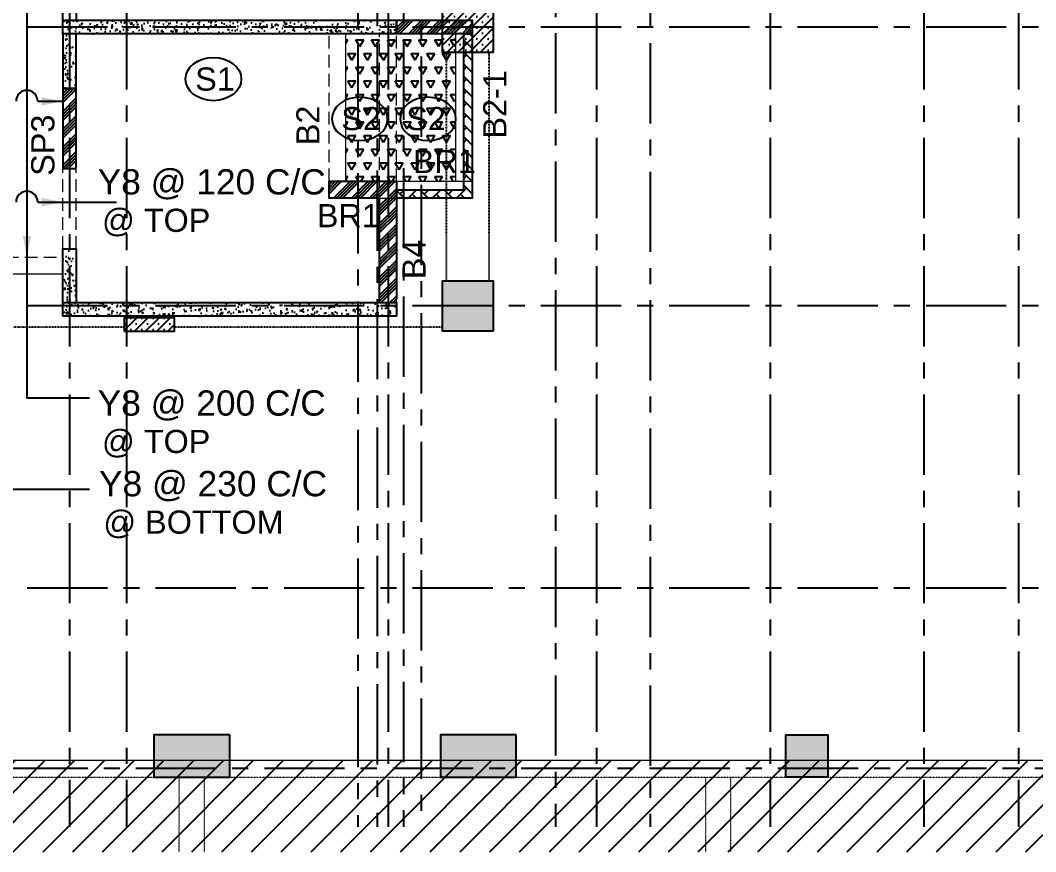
# Model space of a CAD drawing. Header units: inches. Extents: x 278200 to 407749, y -182622 to -96622.
# Drawn here: x 314131 to 326184, y -165749 to -155884 of the extents above; entities that cross this region are included whole.
import ezdxf

# ---------------------------------------------------------------- set-up
doc = ezdxf.new("R2010")
doc.units = ezdxf.units.IN
doc.header["$MEASUREMENT"] = 0
for name, pattern in [('CENTER', [50.8, 31.75, -6.35, 6.35, -6.35]), ('DASHED2', [9.525, 6.35, -3.175]), ('Hidden', [3, 2, -1])]:
    doc.linetypes.add(name, pattern=pattern)
for name, color, linetype in [('1', 8, 'Continuous'), ('160 R.C. WALL HAT', 8, 'Continuous'), ('160 R.C.WALL', 6, 'Continuous'), ('2', 5, 'Continuous'), ('AR-Column', 40, 'Continuous'), ('AR-Hidden', 251, 'DASHED2'), ('BAL. PARAPET WALL', 4, 'Continuous'), ('BEAM TEXT', 4, 'Continuous'), ('DIM', 251, 'Continuous'), ('GRID', 8, 'CENTER'), ('JKEC COL', 6, 'Continuous'), ('JKEC COL HAT', 2, 'Continuous'), ('NON S.WALL HATCH', 8, 'Continuous'), ('NON STRUC R.C.WALL', 6, 'Continuous'), ('NON.STRUC.R.C.WALLS', 1, 'Continuous'), ('PARAPET WALL', 4, 'Continuous'), ('SLAB ARROW', 5, 'Continuous'), ('SPANRAL BEAM', 3, 'Continuous'), ('SUNKEN', 8, 'Continuous')]:
    doc.layers.add(name, color=color, linetype=linetype)
for name, color, linetype, lineweight in [('BEAMS', 3, 'Continuous', 0), ('SLAB CIR', 1, 'Continuous', 25), ('SLAB REIN', 31, 'Continuous', 0), ('SLAB TXT', 3, 'Continuous', 0)]:
    doc.layers.add(name, color=color, linetype=linetype, lineweight=lineweight)
doc.styles.add('T200', font='sanss___.ttf', dxfattribs={"height": 275})
doc.styles.add('T300', font='sanss___.ttf', dxfattribs={"height": 350})
pattern_1 = [(45, (2626358.34, -262274.72), (-106.066017, 106.066017), []), (45, (2626393.7, -262274.72), (-106.066017, 106.066017), []), (45, (2626429.05, -262274.72), (-106.066017, 106.066017), []), (45, (2626464.41, -262274.72), (-106.066017, 106.066017), [])]
pattern_2 = [(50, (2487104.82, 79712.12), (179.315046, -15.688034), [18.75, -206.25]), (355, (2487104.82, 79712.12), (-34.687833, 188.048033), [15, -165]), (100.4514445, (2487119.76, 79710.82), (144.627212, 172.359998), [15.935048, -175.285528]), (46.1842, (2487104.82, 79762.12), (266.810333, -41.37982), [28.125, -309.375]), (96.635635, (2487127.05, 79758.67), (233.665486, 243.52965), [23.902586, -262.92844]), (351.184164, (2487104.82, 79762.12), (233.665486, 243.52965), [22.5, -247.5]), (21, (2487129.82, 79749.62), (149.226763, -100.654723), [18.75, -206.25]), (326, (2487129.82, 79749.62), (60.828833, 181.287511), [15, -165]), (71.451445, (2487142.25, 79741.23), (210.055594, 80.632788), [15.935047, -175.285528]), (37.5, (2487104.816, 79712.12), (3.0399638, 83.2234635), [0, -163, 0, -167.5, 0, -165.625]), (7.5, (2487104.82, 79712.12), (65.7673844, 98.602928), [0, -95.5, 0, -159.25, 0, -63.125]), (327.5, (2487049.066, 79712.12), (133.455609, -5.638718), [0, -62.5, 0, -195, 0, -258.75]), (317.5, (2487024.07, 79712.12), (145.7965423, 25.0262456), [0, -81.25, 0, -129.5, 0, -183.75])]
pattern_3 = [(50, (2464819.82, 90702.12), (179.315046, -15.688034), [18.75, -206.25]), (355, (2464819.82, 90702.12), (-34.687833, 188.048033), [15, -165]), (100.4514445, (2464834.76, 90700.82), (144.627212, 172.359998), [15.935048, -175.285528]), (46.1842, (2464819.82, 90752.12), (266.810333, -41.37982), [28.125, -309.375]), (96.635635, (2464842.05, 90748.67), (233.665486, 243.52965), [23.902586, -262.92844]), (351.184164, (2464819.82, 90752.12), (233.665486, 243.52965), [22.5, -247.5]), (21, (2464844.82, 90739.62), (149.226763, -100.654723), [18.75, -206.25]), (326, (2464844.82, 90739.62), (60.828833, 181.287511), [15, -165]), (71.451445, (2464857.25, 90731.23), (210.055594, 80.632788), [15.935047, -175.285528]), (37.5, (2464819.816, 90702.12), (3.0399638, 83.2234635), [0, -163, 0, -167.5, 0, -165.625]), (7.5, (2464819.82, 90702.12), (65.7673844, 98.602928), [0, -95.5, 0, -159.25, 0, -63.125]), (327.5, (2464764.066, 90702.12), (133.455609, -5.638718), [0, -62.5, 0, -195, 0, -258.75]), (317.5, (2464739.07, 90702.12), (145.7965423, 25.0262456), [0, -81.25, 0, -129.5, 0, -183.75])]
pattern_4 = [(45, (-131825.64, 75915.45), (-66.29126, 66.29126), []), (45, (-131759.35, 75915.45), (-66.29126, 66.29126), [0, -93.75])]

# ---------------------------------------------------------------- blocks, each defined once
blk = doc.blocks.new('A$C2EF61270')
at = {"layer": '1'}
h = blk.add_hatch(dxfattribs=at)
h.set_pattern_fill('ANSI31', color=256, scale=2000)
h.set_pattern_definition([(45, (0, -1085.52), (-176.7767, 176.7767), [])])
h.paths.add_polyline_path([(0, 0), (63301, 0), (63301, -1086), (0, -1086)])
at = {"layer": 'JKEC COL HAT', "linetype": 'Continuous', "ltscale": 100}
h = blk.add_hatch(color=256, dxfattribs=at)
h.dxf.hatch_style = 1
h.paths.add_polyline_path([(23052, 300), (22151, 300), (22151, -200), (23052, -200)])
h = blk.add_hatch(color=256, dxfattribs=at)
h.dxf.hatch_style = 1
h.paths.add_polyline_path([(26451, 300), (25552, 300), (25552, -200), (26451, -200)])
h = blk.add_hatch(color=256, dxfattribs=at)
h.dxf.hatch_style = 1
h.paths.add_polyline_path([(30151, -200), (29652, -200), (29652, 300), (30151, 300)])
at = {"layer": 'BEAMS', "color": 4, "linetype": 'Continuous', "ltscale": 0.01}
blk.add_line((9751, 0), (63001, 0), dxfattribs=at)
at = {"layer": 'BEAMS', "linetype": 'Hidden', "ltscale": 0.01}
for p, q in [((9751, -200), (45400, -200)), ((22451, -1086), (22451, -200)), ((22751, -1086), (22751, -200)), ((28701, -1086), (28701, -200)), ((29001, -1086), (29001, -200))]:
    blk.add_line(p, q, dxfattribs=at)
at = {"layer": 'GRID', "ltscale": 30}
blk.add_line((64039, -100), (-2655, -100), dxfattribs=at)
at = {"layer": 'JKEC COL'}
for points in [[(23052, 300), (22151, 300), (22151, -200), (23052, -200)], [(26451, 300), (25552, 300), (25552, -200), (26451, -200)], [(30151, -200), (29652, -200), (29652, 300), (30151, 300)]]:
    blk.add_lwpolyline(points, close=True, dxfattribs=at)
blk = doc.blocks.new('A$C02A55DAE')
at = {"layer": 'NON S.WALL HATCH'}
h = blk.add_hatch(dxfattribs=at)
h.set_pattern_fill('SACNCR', color=256, scale=1000)
h.set_pattern_definition(pattern_4)
h.paths.add_polyline_path([(22427, -18480), (23027, -18480), (23027, -17880), (22427, -17880)])
h.paths.add_polyline_path([(22427, -15170), (23027, -15170), (23027, -14570), (22427, -14570)])
h.paths.add_polyline_path([(22427, -11500), (23027, -11500), (23027, -11860), (22427, -11860)])
h.paths.add_polyline_path([(34483, -18480), (33883, -18480), (33883, -17880), (34483, -17880)])
h.paths.add_polyline_path([(34483, -11260), (33883, -11260), (33883, -11860), (34483, -11860)])
edge = h.paths.add_edge_path()
edge.add_line((34435, -11860), (34435, -14570))
h = blk.add_hatch(dxfattribs=at)
h.set_pattern_fill('SACNCR', color=256, scale=1000)
h.set_pattern_definition(pattern_4)
h.paths.add_polyline_path([(34483, -14570), (33883, -14570), (33883, -15170), (34483, -15170)])
h = blk.add_hatch(dxfattribs=at)
h.set_pattern_fill('SACNCR', color=256, scale=1000)
h.set_pattern_definition(pattern_4)
h.paths.add_polyline_path([(30102, -18480), (30702, -18480), (30702, -18320), (30102, -18320)])
at = {"layer": 'AR-Column', "color": 4, "elevation": -29}
for points in [[(34483, -15170), (33883, -15170), (33883, -14570), (34483, -14570)], [(34483, -18480), (33883, -18480), (33883, -17880), (34483, -17880)], [(30102, -18480), (30702, -18480), (30702, -18320), (30102, -18320)]]:
    blk.add_lwpolyline(points, close=True, dxfattribs=at)
at = {"layer": 'AR-Hidden', "ltscale": 0.009}
for p, q in [((33930, -17880, -29), (33930, -15170, -29)), ((34435, -17880, -29), (34435, -15170, -29)), ((30102, -18430, -29), (26865, -18430, -29)), ((33883, -18430, -29), (30702, -18430, -29))]:
    blk.add_line(p, q, dxfattribs=at)

msp = doc.modelspace()

# ---------------------------------------------------------------- hatches: boundary and pattern name
at = {"layer": '160 R.C. WALL HAT'}
h = msp.add_hatch(dxfattribs=at)
h.set_pattern_fill('AR-CONC', color=256, scale=25)
h.set_pattern_definition(pattern_3)
h.paths.add_polyline_path([(314795.7, -155313.7), (314635.7, -155313.7), (314635.7, -155883.7), (314795.7, -155883.7)])
h = msp.add_hatch(dxfattribs=at)
h.set_pattern_fill('AR-CONC', color=256, scale=25)
h.set_pattern_definition([(50, (2493764.81, 79712.12), (179.315046, -15.688034), [18.75, -206.25]), (355, (2493764.81, 79712.12), (-34.687833, 188.048033), [15, -165]), (100.4514445, (2493779.76, 79710.82), (144.627212, 172.359998), [15.935048, -175.285528]), (46.1842, (2493764.81, 79762.12), (266.810333, -41.37982), [28.125, -309.375]), (96.635635, (2493787.05, 79758.67), (233.665486, 243.52965), [23.902586, -262.92844]), (351.184164, (2493764.81, 79762.12), (233.665486, 243.52965), [22.5, -247.5]), (21, (2493789.81, 79749.62), (149.226763, -100.654723), [18.75, -206.25]), (326, (2493789.81, 79749.62), (60.828833, 181.287511), [15, -165]), (71.451445, (2493802.25, 79741.23), (210.055594, 80.632788), [15.935047, -175.285528]), (37.5, (2493764.814, 79712.12), (3.0399638, 83.2234635), [0, -163, 0, -167.5, 0, -165.625]), (7.5, (2493764.81, 79712.12), (65.7673844, 98.602928), [0, -95.5, 0, -159.25, 0, -63.125]), (327.5, (2493709.064, 79712.12), (133.455609, -5.638718), [0, -62.5, 0, -195, 0, -258.75]), (317.5, (2493684.06, 79712.12), (145.7965423, 25.0262456), [0, -81.25, 0, -129.5, 0, -183.75])])
h.paths.add_polyline_path([(314635.7, -156043.7), (314635.7, -155883.7), (318595.7, -155883.7), (318595.7, -156043.7)])
h = msp.add_hatch(dxfattribs=at)
h.set_pattern_fill('AR-CONC', color=256, scale=25)
h.set_pattern_definition(pattern_3)
h.paths.add_polyline_path([(314795.7, -156693.7), (314635.7, -156693.7), (314635.7, -156043.7), (314795.7, -156043.7)])
h = msp.add_hatch(dxfattribs=at)
h.set_pattern_fill('AR-CONC', color=256, scale=25)
h.set_pattern_definition(pattern_2)
h.paths.add_polyline_path([(314795.7, -158593.7), (314635.7, -158593.7), (314635.7, -159233.7), (314795.7, -159233.7)])
h = msp.add_hatch(dxfattribs=at)
h.set_pattern_fill('AR-CONC', color=256, scale=25)
h.set_pattern_definition(pattern_2)
h.paths.add_polyline_path([(314635.7, -159393.7), (314635.7, -159233.7), (318595.7, -159233.7), (318595.7, -159393.7)])
at = {"layer": 'BAL. PARAPET WALL'}
h = msp.add_hatch(dxfattribs=at)
h.set_pattern_fill('AR-HBONE', color=256, style=0)
h.set_pattern_definition([(45, (-1817082.6, 340637.64), (1e-14, 143.684098), [304.8, -101.6]), (135, (-1817010.76, 340709.48), (1e-14, 143.684098), [304.8, -101.6])])
h.paths.add_polyline_path([(319395.7, -156043.7), (319495.7, -156043.7), (319495.7, -157993.7), (318595.7, -157993.7), (318595.7, -157893.7), (319395.7, -157893.7)])
at = {"layer": 'NON STRUC R.C.WALL'}
h = msp.add_hatch(dxfattribs=at)
h.set_pattern_fill('ANSI34', color=1, scale=200)
h.set_pattern_definition(pattern_1)
h.paths.add_polyline_path([(318595.7, -156043.7), (318595.7, -155883.7), (319495.7, -155883.7), (319495.7, -156043.7)])
h = msp.add_hatch(dxfattribs=at)
h.set_pattern_fill('ANSI34', color=1, scale=200)
h.set_pattern_definition(pattern_1)
h.paths.add_polyline_path([(314795.7, -157643.7), (314795.7, -156693.7), (314635.7, -156693.7), (314635.7, -157643.7)])
h = msp.add_hatch(dxfattribs=at)
h.set_pattern_fill('ANSI34', color=1, scale=200)
h.set_pattern_definition(pattern_1)
h.paths.add_polyline_path([(318395.7, -159233.7), (318595.7, -159233.7), (318595.7, -157793.7), (317795.7, -157793.7), (317795.7, -157993.7), (318395.7, -157993.7)])
at = {"layer": 'SUNKEN'}
h = msp.add_hatch(dxfattribs=at)
h.set_pattern_fill('TRIANG', color=256, scale=500)
h.set_pattern_definition([(60, (2581941.19, -367452.33), (-93.75, 162.379763), [93.75, -93.75]), (120, (2581941.19, -367452.33), (-187.5, 1e-07), [93.75, -93.75]), (0, (2581894.31, -367371.14), (93.75, 162.379763), [93.75, -93.75])])
h.paths.add_polyline_path([(319295.7, -157793.7), (317995.7, -157793.7), (317995.7, -156043.7), (319295.7, -156043.7)])

# ---------------------------------------------------------------- linework, layer by layer
at = {"layer": '160 R.C.WALL', "elevation": 14.7}
for points in [[(314635.7, -155883.7), (314635.7, -155333.7), (314795.7, -155333.7), (314795.7, -155883.7)], [(314635.7, -156043.7), (314635.7, -156693.7), (314795.7, -156693.7), (314795.7, -156043.7)], [(314635.7, -159233.7), (314635.7, -158593.7), (314795.7, -158593.7), (314795.7, -159233.7)]]:
    msp.add_lwpolyline(points, dxfattribs=at)
for points in [[(314635.7, -156043.7), (314635.7, -155883.7), (318595.7, -155883.7), (318595.7, -156043.7)], [(314635.7, -159393.7), (314635.7, -159233.7), (318595.7, -159233.7), (318595.7, -159393.7)]]:
    msp.add_lwpolyline(points, close=True, dxfattribs=at)
at = {"layer": '2', "color": 7}
for points in [[(314385.7, -156794.2, 14.7), (314635.7, -156844.2, 14.7), (314385.7, -156894.2, 14.7)], [(314385.7, -157991.7, 14.7), (314635.7, -158041.7, 14.7), (314385.7, -158091.7, 14.7)], [(314159.3, -158443.7, 14.7), (314209.3, -158693.7, 14.7), (314259.3, -158443.7, 14.7)]]:
    msp.add_solid(points, dxfattribs=at)
at = {"layer": 'BAL. PARAPET WALL', "elevation": 14.7}
msp.add_lwpolyline([(319395.7, -156043.7), (319495.7, -156043.7), (319495.7, -157993.7), (318595.7, -157993.7), (318595.7, -157893.7), (319395.7, -157893.7), (319395.7, -156043.7)], dxfattribs=at)
at = {"layer": 'BEAMS', "linetype": 'Hidden', "ltscale": 75}
for p, q in [((317795.7, -157793.7, 14.7), (317795.7, -156043.7, 14.7)), ((318395.7, -159233.7, 14.7), (318395.7, -156043.7, 14.7)), ((318595.7, -157793.7, 14.7), (318595.7, -156043.7, 14.7)), ((314635.7, -158593.7, 14.7), (314635.7, -156693.7, 14.7)), ((314795.7, -158593.7, 14.7), (314795.7, -156693.7, 14.7)), ((312835.7, -158693.7, 14.7), (314635.7, -158693.7, 14.7))]:
    msp.add_line(p, q, dxfattribs=at)
at = {"layer": 'BEAMS', "color": 4, "linetype": 'Continuous', "ltscale": 0.01}
for p, q in [((317995.7, -157793.7, 14.7), (317995.7, -156043.7, 14.7)), ((319295.7, -156043.7, 14.7), (319295.7, -157793.7, 14.7)), ((319495.7, -156043.7, 14.7), (319495.7, -157993.7, 14.7)), ((317795.7, -157793.7, 14.7), (319495.7, -157793.7, 14.7)), ((318595.7, -159233.7, 14.7), (318595.7, -157793.7, 14.7)), ((317795.7, -157993.7, 14.7), (319495.7, -157993.7, 14.7)), ((312835.7, -158893.7, 14.7), (314635.7, -158893.7, 14.7))]:
    msp.add_line(p, q, dxfattribs=at)
at = {"layer": 'GRID', "ltscale": 30}
for p, q in [((314715.7, -134417.5, 14.7), (314715.7, -165454.1, 14.7)), ((315390.7, -134417.5, 14.7), (315390.7, -165454.1, 14.7)), ((318495.7, -134417.5, 14.7), (318495.7, -165454.1, 14.7)), ((320971, -134417.5, 14.7), (320971, -165454.1, 14.7)), ((323031, -134417.5, 14.7), (323031, -165454.1, 14.7)), ((324854.6, -134417.5, 14.7), (324854.6, -165454.1, 14.7)), ((325979.3, -134417.5, 14.7), (325979.3, -165454.1, 14.7)), ((320482.6, -134700.9, 14.7), (320482.6, -165454.1, 14.7)), ((318137.8, -134836.8, 14.7), (318137.8, -165454.1, 14.7)), ((318367.8, -134807, 14.7), (318367.8, -165454.1, 14.7)), ((318680.7, -134776.8, 14.7), (318680.7, -165454.1, 14.7)), ((321607.2, -134820.1, 14.7), (321607.2, -165454.1, 14.7)), ((318890.7, -134976, 14.7), (318890.7, -165454.1, 14.7)), ((366982.1, -155963.7, 14.7), (280837.7, -155963.7, 14.7)), ((366982.1, -159273.7, 14.7), (280837.7, -159273.7, 14.7)), ((366982.1, -162623.7, 14.7), (280837.7, -162623.7, 14.7))]:
    msp.add_line(p, q, dxfattribs=at)
at = {"layer": 'NON.STRUC.R.C.WALLS', "elevation": 14.7}
for points in [[(318595.7, -156043.7), (318595.7, -155883.7), (319495.7, -155883.7), (319495.7, -156043.7)], [(314795.7, -157643.7), (314795.7, -156693.7), (314635.7, -156693.7), (314635.7, -157643.7)]]:
    msp.add_lwpolyline(points, close=True, dxfattribs=at)
msp.add_lwpolyline([(318395.7, -159233.7), (318395.7, -157993.7), (317795.7, -157993.7), (317795.7, -157793.7), (318595.7, -157793.7), (318595.7, -159193.7)], dxfattribs=at)
at = {"layer": 'PARAPET WALL'}
msp.add_line((317795.7, -157993.7, 14.7), (317795.7, -157793.7, 14.7), dxfattribs=at)
at = {"layer": 'SLAB ARROW'}
for p, q in [((314209.3, -147053.7, 14.7), (314209.3, -158693.7, 14.7)), ((314338.2, -156844.2, 14.7), (314635.7, -156844.2, 14.7)), ((314338.2, -158041.7, 14.7), (314635.7, -158041.7, 14.7)), ((314635.7, -158041.7, 14.7), (315274.3, -158041.7, 14.7))]:
    msp.add_line(p, q, dxfattribs=at)
at = {"layer": 'SLAB ARROW', "elevation": 14.7}
for points in [[(313254.3, -158693.7), (313860.3, -161447.2), (314953.8, -161447.2)], [(314209.3, -158693.7), (314209.3, -160362.2), (314953.8, -160362.2)]]:
    msp.add_lwpolyline(points, dxfattribs=at)
at = {"layer": 'SLAB ARROW'}
for centre in [(314209.3, -156844.2, 14.7), (314209.3, -158041.7, 14.7)]:
    msp.add_arc(centre, 128.9, 360, 180, dxfattribs=at)
at = {"layer": 'SLAB CIR'}
msp.add_ellipse((316422.9, -156580.3, -0.7), major_axis=(-331, 0), ratio=0.77685, dxfattribs=at)
at = {"layer": 'SLAB CIR', "extrusion": (0, 0, -1)}
for centre in [(318160, -157054.3, -0.7), (318970.6, -157054.3, -0.7)]:
    msp.add_ellipse(centre, major_axis=(-331, 0), ratio=0.77685, dxfattribs=at)

# ---------------------------------------------------------------- block references
at = {"layer": '160 R.C.WALL'}
msp.add_blockref('A$C2EF61270', (293565.5, -164663.7, 14.7), dxfattribs=at)
at = {"layer": 'DIM', "color": 1}
msp.add_blockref('A$C02A55DAE', (285260.7, -141093.7, 29.5), dxfattribs=at)

# ---------------------------------------------------------------- texts
at = {"layer": 'BEAM TEXT', "style": 'T300'}
for s, p in [('B2-1', (319900.7, -157287.1)), ('B2', (317682.4, -157365.7)), ('B4', (318941.9, -158955.4))]:
    msp.add_text(s, height=275, rotation=90, dxfattribs=at).set_placement(p)
for p in [(318790.7, -157697), (317651.1, -158338.9)]:
    msp.add_text('BR1', height=275, dxfattribs=at).set_placement(p)
at = {"layer": 'SLAB REIN', "color": 3, "style": 'T200'}
for s, p in [('Y8 @ 120 C/C', (315049.4, -157950.5)), ('Y8 @ 200 C/C', (315049.4, -160575)), ('Y8 @ 230 C/C', (315064.9, -161532))]:
    msp.add_text(s, height=300, dxfattribs=at).set_placement(p)
at = {"layer": 'SLAB REIN', "color": 30, "style": 'T200'}
for s, p in [('@ TOP', (315100.4, -158394.2)), ('@ TOP', (315100.4, -161018.7)), ('@ BOTTOM', (315115.9, -161975.7))]:
    msp.add_text(s, height=275, dxfattribs=at).set_placement(p)
at = {"layer": 'SLAB TXT', "style": 'T300'}
for s, p in [('S1', (316206.7, -156718.2)), ('S2', (317941.1, -157187.2)), ('S2', (318711.7, -157187.2))]:
    msp.add_text(s, height=275, dxfattribs=at).set_placement(p)
at = {"layer": 'SPANRAL BEAM', "style": 'T300'}
msp.add_text('SP3', height=275, rotation=90, dxfattribs=at).set_placement((314535.6, -157728.7))

doc.saveas('drawing.dxf')
